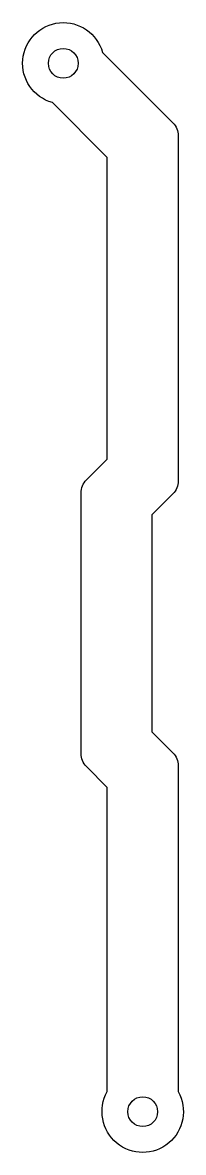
# Model space of a CAD drawing. Header units: millimetres. Extents: x -74 to -13, y 22 to 451.
import ezdxf

# ---------------------------------------------------------------- set-up
doc = ezdxf.new("R2010")
doc.units = ezdxf.units.MM
doc.layers.get('0').update_dxf_attribs({"linetype": 'CONTINUOUS'})

msp = doc.modelspace()

# ---------------------------------------------------------------- linework, layer by layer
msp.add_lwpolyline([(-49.7, 277.46), (-41.75, 285.41), (-41.75, 400.16), (-62.66, 421.07, -1.712279), (-43.57, 440.16), (-16.8, 413.39, -0.198912), (-14.75, 408.44), (-14.75, 277.12, -0.198912), (-16.8, 272.17), (-24.75, 264.22), (-24.75, 181.62), (-16.8, 173.67, -0.198912), (-14.75, 168.72), (-14.75, 44.71, -1.712279), (-41.75, 44.71), (-41.75, 160.44), (-49.7, 168.39, -0.198912), (-51.75, 173.34), (-51.75, 272.51, -0.198912)], format="xyb", close=True)
for centre in [(-58.5, 436), (-28.25, 37.09)]:
    msp.add_circle(centre, 5.67)

doc.saveas('drawing.dxf')
